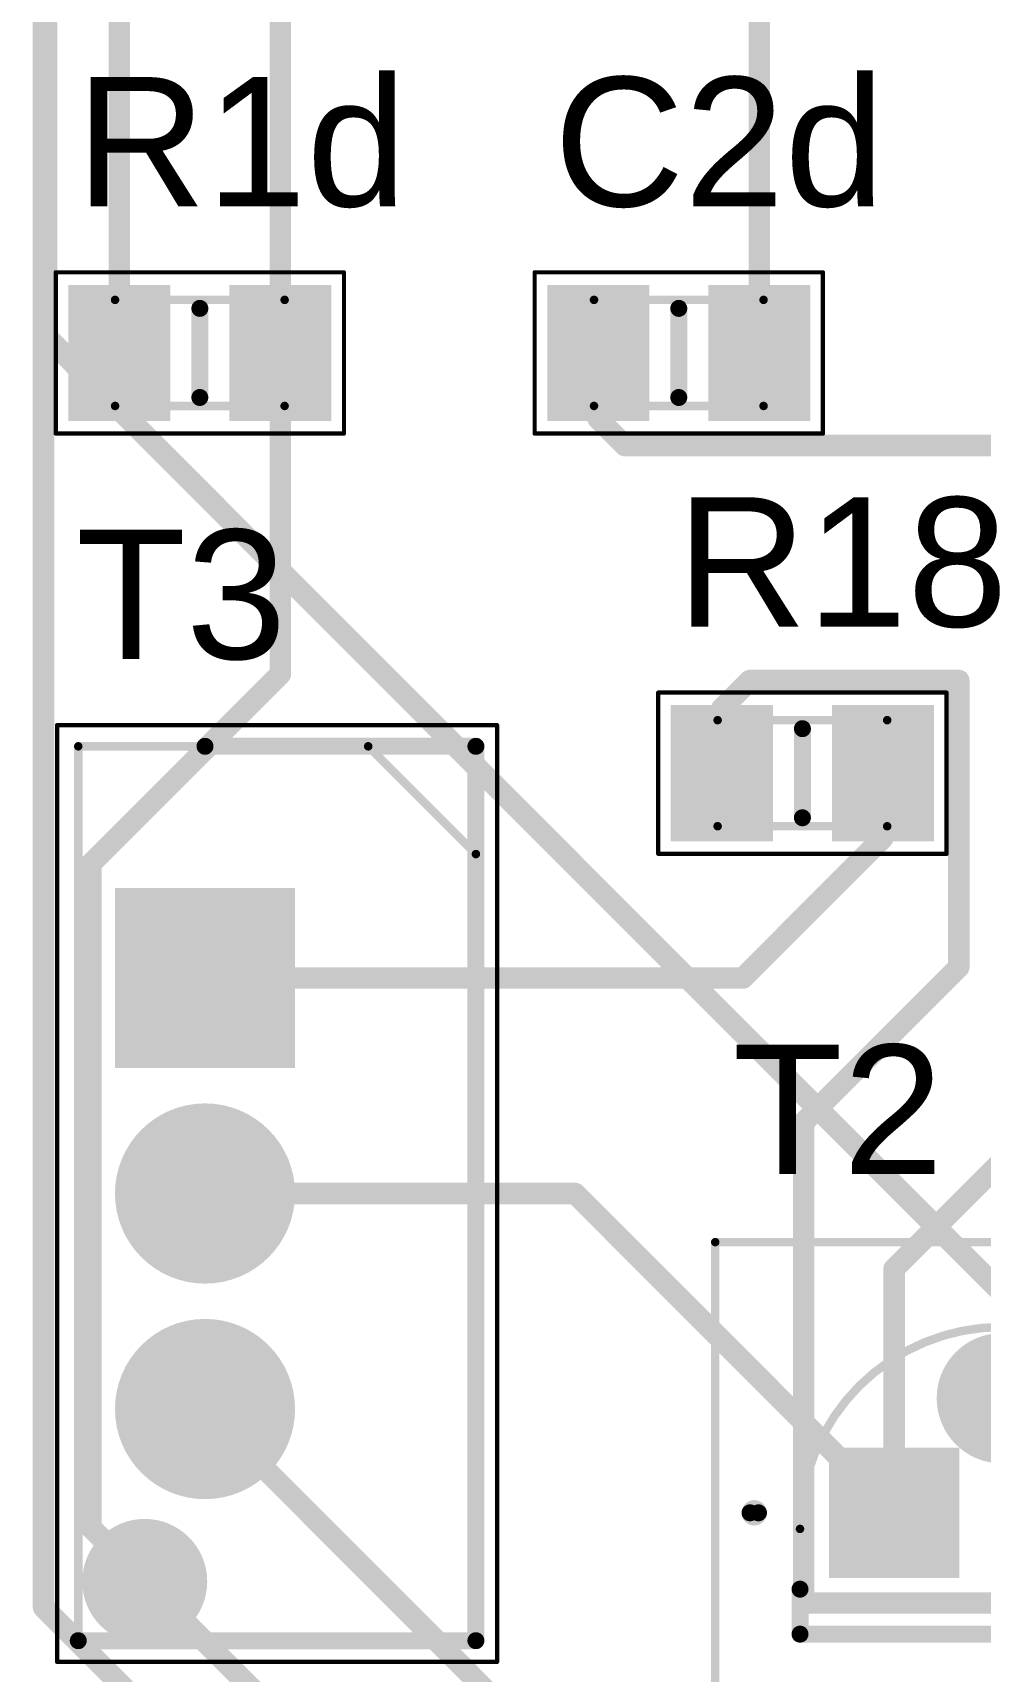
# Model space of a CAD drawing. Header units: millimetres. Extents: x 0.4 to 91.7, y 1.2 to 85.6.
# Drawn here: x 2.16 to 13.33, y 31.84 to 51.14 of the extents above; entities that cross this region are included whole.
import ezdxf

# ---------------------------------------------------------------- set-up
doc = ezdxf.new("R2010")
doc.units = ezdxf.units.MM
for name, color, linetype in [('BottomLayer', 5, 'Continuous'), ('BottomSolder', 6, 'Continuous'), ('Mechanical13', 56, 'Continuous'), ('Mechanical15', 56, 'Continuous'), ('MultiLayer', 9, 'Continuous'), ('PadHoleLayer', 156, 'Continuous'), ('TopLayer', 1, 'Continuous'), ('TopOverlay', 2, 'Continuous'), ('TopPaste', 8, 'Continuous'), ('TopSolder', 216, 'Continuous'), ('ViaHoleLayer', 16, 'Continuous')]:
    doc.layers.add(name, color=color, linetype=linetype)
doc.styles.add('Arial', font='arial.ttf', dxfattribs={"height": 0.2})

# ---------------------------------------------------------------- blocks, each defined once
blk = doc.blocks.new('T3_P________55V_17A_0_1__3')
at = {"layer": 'BottomLayer'}
blk.add_hatch(color=5, dxfattribs=at).paths.add_polyline_path([(-0.96, 0.96), (0.96, 0.96), (0.96, -0.96), (-0.96, -0.96)])
h = blk.add_hatch(color=5, dxfattribs=at)
edge = h.paths.add_edge_path()
edge.add_arc((2.54, 0), 0.96, 0, 360)
h = blk.add_hatch(color=5, dxfattribs=at)
edge = h.paths.add_edge_path()
edge.add_arc((5.08, 0), 0.96, 0, 360)
at = {"layer": 'BottomSolder'}
blk.add_hatch(color=6, dxfattribs=at).paths.add_polyline_path([(-1.062, 1.062), (1.062, 1.062), (1.062, -1.062), (-1.062, -1.062)])
h = blk.add_hatch(color=6, dxfattribs=at)
edge = h.paths.add_edge_path()
edge.add_arc((2.54, 0), 1.062, 0, 360)
h = blk.add_hatch(color=6, dxfattribs=at)
edge = h.paths.add_edge_path()
edge.add_arc((5.08, 0), 1.062, 0, 360)
at = {"layer": 'MultiLayer'}
blk.add_hatch(color=9, dxfattribs=at).paths.add_polyline_path([(-0.96, 0.96), (0.96, 0.96), (0.96, -0.96), (-0.96, -0.96)])
h = blk.add_hatch(color=9, dxfattribs=at)
edge = h.paths.add_edge_path()
edge.add_arc((2.54, 0), 0.96, 0, 360)
h = blk.add_hatch(color=9, dxfattribs=at)
edge = h.paths.add_edge_path()
edge.add_arc((5.08, 0), 0.96, 0, 360)
at = {"layer": 'PadHoleLayer'}
h = blk.add_hatch(color=156, dxfattribs=at)
edge = h.paths.add_edge_path()
edge.add_arc((0, 0), 0.64, 0, 360)
h = blk.add_hatch(color=156, dxfattribs=at)
edge = h.paths.add_edge_path()
edge.add_arc((2.54, 0), 0.64, 0, 360)
h = blk.add_hatch(color=156, dxfattribs=at)
edge = h.paths.add_edge_path()
edge.add_arc((5.08, 0), 0.64, 0, 360)
at = {"layer": 'TopLayer'}
blk.add_hatch(color=1, dxfattribs=at).paths.add_polyline_path([(-0.96, 0.96), (0.96, 0.96), (0.96, -0.96), (-0.96, -0.96)])
h = blk.add_hatch(color=1, dxfattribs=at)
edge = h.paths.add_edge_path()
edge.add_arc((2.54, 0), 0.96, 0, 360)
h = blk.add_hatch(color=1, dxfattribs=at)
edge = h.paths.add_edge_path()
edge.add_arc((5.08, 0), 0.96, 0, 360)
at = {"layer": 'TopSolder'}
blk.add_hatch(color=216, dxfattribs=at).paths.add_polyline_path([(-1.062, 1.062), (1.062, 1.062), (1.062, -1.062), (-1.062, -1.062)])
h = blk.add_hatch(color=216, dxfattribs=at)
edge = h.paths.add_edge_path()
edge.add_arc((2.54, 0), 1.062, 0, 360)
h = blk.add_hatch(color=216, dxfattribs=at)
edge = h.paths.add_edge_path()
edge.add_arc((5.08, 0), 1.062, 0, 360)
at = {"layer": 'Mechanical13', "const_width": 0.1}
for points in [[(7.81, 3.195), (-2.73, 3.195)], [(-2.73, -1.495), (-2.73, 3.195)], [(-2.73, 1.925), (-1.46, 3.195)], [(7.81, -1.495), (7.81, 3.195)], [(7.81, -1.495), (-2.73, -1.495)]]:
    blk.add_lwpolyline(points, dxfattribs=at)
at = {"layer": 'Mechanical13', "const_width": 0.05}
for points in [[(-2.755, 3.195, 1), (-2.705, 3.195, 1)], [(-2.755, 3.195, 1), (-2.705, 3.195, 1)], [(-1.485, 3.195, 1), (-1.435, 3.195, 1)], [(7.785, 3.195, 1), (7.835, 3.195, 1)], [(7.785, 3.195, 1), (7.835, 3.195, 1)], [(-2.755, 1.925, 1), (-2.705, 1.925, 1)], [(-2.755, -1.495, 1), (-2.705, -1.495, 1)], [(-2.755, -1.495, 1), (-2.705, -1.495, 1)], [(7.785, -1.495, 1), (7.835, -1.495, 1)], [(7.785, -1.495, 1), (7.835, -1.495, 1)]]:
    blk.add_lwpolyline(points, format="xyb", close=True, dxfattribs=at)
at = {"layer": 'Mechanical15', "const_width": 0.05}
for points in [[(8.06, 3.445), (-2.98, 3.445)], [(-2.98, -1.745), (-2.98, 3.445)], [(8.06, -1.745), (8.06, 3.445)], [(8.06, -1.745), (-2.98, -1.745)]]:
    blk.add_lwpolyline(points, dxfattribs=at)
at = {"layer": 'Mechanical15', "const_width": 0.025}
for points in [[(-2.992, 3.445, 1), (-2.967, 3.445, 1)], [(-2.992, 3.445, 1), (-2.967, 3.445, 1)], [(8.047, 3.445, 1), (8.072, 3.445, 1)], [(8.047, 3.445, 1), (8.072, 3.445, 1)], [(-2.992, -1.745, 1), (-2.967, -1.745, 1)], [(-2.992, -1.745, 1), (-2.967, -1.745, 1)], [(8.047, -1.745, 1), (8.072, -1.745, 1)], [(8.047, -1.745, 1), (8.072, -1.745, 1)]]:
    blk.add_lwpolyline(points, format="xyb", close=True, dxfattribs=at)
at = {"layer": 'TopOverlay', "const_width": 0.2}
for points in [[(7.81, 3.195), (-2.73, 3.195)], [(-2.73, 0), (-2.73, 3.195)], [(7.81, -1.495), (7.81, 3.195)]]:
    blk.add_lwpolyline(points, dxfattribs=at)
at = {"layer": 'TopOverlay', "const_width": 0.1}
for points in [[(-2.78, 3.195, 1), (-2.68, 3.195, 1)], [(-2.78, 3.195, 1), (-2.68, 3.195, 1)], [(7.76, 3.195, 1), (7.86, 3.195, 1)], [(7.76, 3.195, 1), (7.86, 3.195, 1)], [(-2.78, 0, 1), (-2.68, 0, 1)], [(7.76, -1.495, 1), (7.86, -1.495, 1)]]:
    blk.add_lwpolyline(points, format="xyb", close=True, dxfattribs=at)
blk = doc.blocks.new('T1_2_4_BC547C_45V_100_A_4')
at = {"layer": 'BottomLayer'}
h = blk.add_hatch(color=5, dxfattribs=at)
edge = h.paths.add_edge_path()
edge.add_arc((1.27, 1.35), 0.666, 0, 360)
blk.add_hatch(color=5, dxfattribs=at).paths.add_polyline_path([(-0.666, 0.666), (0.667, 0.666), (0.667, -0.667), (-0.666, -0.667)])
h = blk.add_hatch(color=5, dxfattribs=at)
edge = h.paths.add_edge_path()
edge.add_arc((2.54, 0), 0.666, 0, 360)
at = {"layer": 'BottomSolder'}
h = blk.add_hatch(color=6, dxfattribs=at)
edge = h.paths.add_edge_path()
edge.add_arc((1.27, 1.35), 0.768, 0, 360)
blk.add_hatch(color=6, dxfattribs=at).paths.add_polyline_path([(-0.768, 0.768), (0.768, 0.768), (0.768, -0.768), (-0.768, -0.768)])
h = blk.add_hatch(color=6, dxfattribs=at)
edge = h.paths.add_edge_path()
edge.add_arc((2.54, 0), 0.768, 0, 360)
at = {"layer": 'MultiLayer'}
h = blk.add_hatch(color=9, dxfattribs=at)
edge = h.paths.add_edge_path()
edge.add_arc((1.27, 1.35), 0.666, 0, 360)
blk.add_hatch(color=9, dxfattribs=at).paths.add_polyline_path([(-0.666, 0.666), (0.667, 0.666), (0.667, -0.667), (-0.666, -0.667)])
h = blk.add_hatch(color=9, dxfattribs=at)
edge = h.paths.add_edge_path()
edge.add_arc((2.54, 0), 0.666, 0, 360)
at = {"layer": 'PadHoleLayer'}
h = blk.add_hatch(color=156, dxfattribs=at)
edge = h.paths.add_edge_path()
edge.add_arc((1.27, 1.35), 0.41, 0, 360)
h = blk.add_hatch(color=156, dxfattribs=at)
edge = h.paths.add_edge_path()
edge.add_arc((0, 0), 0.41, 0, 360)
h = blk.add_hatch(color=156, dxfattribs=at)
edge = h.paths.add_edge_path()
edge.add_arc((2.54, 0), 0.41, 0, 360)
at = {"layer": 'TopLayer'}
h = blk.add_hatch(color=1, dxfattribs=at)
edge = h.paths.add_edge_path()
edge.add_arc((1.27, 1.35), 0.666, 0, 360)
blk.add_hatch(color=1, dxfattribs=at).paths.add_polyline_path([(-0.666, 0.666), (0.667, 0.666), (0.667, -0.667), (-0.666, -0.667)])
h = blk.add_hatch(color=1, dxfattribs=at)
edge = h.paths.add_edge_path()
edge.add_arc((2.54, 0), 0.666, 0, 360)
at = {"layer": 'TopSolder'}
h = blk.add_hatch(color=216, dxfattribs=at)
edge = h.paths.add_edge_path()
edge.add_arc((1.27, 1.35), 0.768, 0, 360)
blk.add_hatch(color=216, dxfattribs=at).paths.add_polyline_path([(-0.768, 0.768), (0.768, 0.768), (0.768, -0.768), (-0.768, -0.768)])
h = blk.add_hatch(color=216, dxfattribs=at)
edge = h.paths.add_edge_path()
edge.add_arc((2.54, 0), 0.768, 0, 360)
at = {"layer": 'Mechanical13', "const_width": 0.1}
blk.add_lwpolyline([(-1.11, -0.19, -1), (3.65, -0.19)], format="xyb", dxfattribs=at)
for points in [[(-1.11, -1.43), (-1.11, -0.19)], [(3.65, -1.43), (3.65, -0.19)], [(-1.11, -1.43), (1.27, -1.43)], [(1.27, -1.43), (3.65, -1.43)]]:
    blk.add_lwpolyline(points, dxfattribs=at)
at = {"layer": 'Mechanical13', "const_width": 0.05}
for points in [[(-1.135, -0.19, 1), (-1.085, -0.19, 1)], [(-1.135, -0.19, 1), (-1.085, -0.19, 1)], [(3.625, -0.19, 1), (3.675, -0.19, 1)], [(3.625, -0.19, 1), (3.675, -0.19, 1)], [(-1.135, -1.43, 1), (-1.085, -1.43, 1)], [(-1.135, -1.43, 1), (-1.085, -1.43, 1)], [(1.245, -1.43, 1), (1.295, -1.43, 1)], [(1.245, -1.43, 1), (1.295, -1.43, 1)], [(3.625, -1.43, 1), (3.675, -1.43, 1)], [(3.625, -1.43, 1), (3.675, -1.43, 1)]]:
    blk.add_lwpolyline(points, format="xyb", close=True, dxfattribs=at)
at = {"layer": 'Mechanical15', "const_width": 0.1}
for points in [[(-2.11, 3.19), (4.65, 3.19)], [(-2.11, -2.43), (-2.11, 3.19)], [(4.65, -2.43), (4.65, 3.19)], [(-2.11, -2.43), (4.65, -2.43)]]:
    blk.add_lwpolyline(points, dxfattribs=at)
at = {"layer": 'Mechanical15', "const_width": 0.05}
for points in [[(-2.135, 3.19, 1), (-2.085, 3.19, 1)], [(-2.135, 3.19, 1), (-2.085, 3.19, 1)], [(4.625, 3.19, 1), (4.675, 3.19, 1)], [(4.625, 3.19, 1), (4.675, 3.19, 1)], [(-2.135, -2.43, 1), (-2.085, -2.43, 1)], [(-2.135, -2.43, 1), (-2.085, -2.43, 1)], [(4.625, -2.43, 1), (4.675, -2.43, 1)], [(4.625, -2.43, 1), (4.675, -2.43, 1)]]:
    blk.add_lwpolyline(points, format="xyb", close=True, dxfattribs=at)
at = {"layer": 'TopOverlay', "const_width": 0.2}
for points in [[(-1.7, 0, -1), (-1.6, 0)], [(-1.6, 0, -1), (-1.7, 0)], [(-1.6, 0, -1), (-1.7, 0)]]:
    blk.add_lwpolyline(points, format="xyb", dxfattribs=at)
at = {"layer": 'TopOverlay', "const_width": 0.1}
for points in [[(-1.75, 0, 1), (-1.65, 0, 1)], [(-1.75, 0, 1), (-1.65, 0, 1)], [(-1.75, 0, 1), (-1.65, 0, 1)], [(-1.65, 0, 1), (-1.55, 0, 1)], [(-1.65, 0, 1), (-1.55, 0, 1)], [(-1.65, 0, 1), (-1.55, 0, 1)], [(-1.16, -0.9, 1), (-1.06, -0.9, 1)], [(3.6, -0.9, 1), (3.7, -0.9, 1)], [(-1.16, -1.43, 1), (-1.06, -1.43, 1)], [(-1.16, -1.43, 1), (-1.06, -1.43, 1)], [(3.6, -1.43, 1), (3.7, -1.43, 1)], [(3.6, -1.43, 1), (3.7, -1.43, 1)]]:
    blk.add_lwpolyline(points, format="xyb", close=True, dxfattribs=at)
at = {"layer": 'TopOverlay', "const_width": 0.2}
for points in [[(-1.11, -1.43), (-1.11, -0.9)], [(3.65, -1.43), (3.65, -0.9)], [(-1.11, -1.43), (3.65, -1.43)]]:
    blk.add_lwpolyline(points, dxfattribs=at)
blk = doc.blocks.new('0805_12')
at = {"layer": 'TopLayer'}
for points in [[(-1.45, -0.7), (-1.45, 0.7), (-0.45, 0.7), (-0.45, -0.7)], [(0.45, -0.7), (0.45, 0.7), (1.45, 0.7), (1.45, -0.7)]]:
    blk.add_hatch(color=1, dxfattribs=at).paths.add_polyline_path(points)
at = {"layer": 'TopPaste'}
for points in [[(-1.45, -0.7), (-1.45, 0.7), (-0.45, 0.7), (-0.45, -0.7)], [(0.45, -0.7), (0.45, 0.7), (1.45, 0.7), (1.45, -0.7)]]:
    blk.add_hatch(color=8, dxfattribs=at).paths.add_polyline_path(points)
at = {"layer": 'TopSolder'}
for points in [[(-1.552, -0.802), (-1.552, 0.802), (-0.348, 0.802), (-0.348, -0.802)], [(0.348, -0.802), (0.348, 0.802), (1.552, 0.802), (1.552, -0.802)]]:
    blk.add_hatch(color=216, dxfattribs=at).paths.add_polyline_path(points)
at = {"layer": 'Mechanical13', "const_width": 0.1}
for points in [[(-1, 0.625), (1, 0.625)], [(-1, -0.625), (-1, 0.625)], [(1, -0.625), (1, 0.625)], [(-1, -0.625), (1, -0.625)]]:
    blk.add_lwpolyline(points, dxfattribs=at)
at = {"layer": 'Mechanical13', "const_width": 0.05}
for points in [[(-1.025, 0.625, 1), (-0.975, 0.625, 1)], [(-1.025, 0.625, 1), (-0.975, 0.625, 1)], [(0.975, 0.625, 1), (1.025, 0.625, 1)], [(0.975, 0.625, 1), (1.025, 0.625, 1)], [(-1.025, -0.625, 1), (-0.975, -0.625, 1)], [(-1.025, -0.625, 1), (-0.975, -0.625, 1)], [(0.975, -0.625, 1), (1.025, -0.625, 1)], [(0.975, -0.625, 1), (1.025, -0.625, 1)]]:
    blk.add_lwpolyline(points, format="xyb", close=True, dxfattribs=at)
at = {"layer": 'Mechanical15', "const_width": 0.05}
for points in [[(-1.7, 0.95), (1.7, 0.95)], [(-1.7, -0.95), (-1.7, 0.95)], [(1.7, -0.95), (1.7, 0.95)], [(-1.7, -0.95), (1.7, -0.95)]]:
    blk.add_lwpolyline(points, dxfattribs=at)
at = {"layer": 'Mechanical15', "const_width": 0.025}
for points in [[(-1.713, 0.95, 1), (-1.688, 0.95, 1)], [(-1.713, 0.95, 1), (-1.688, 0.95, 1)], [(1.688, 0.95, 1), (1.713, 0.95, 1)], [(1.688, 0.95, 1), (1.713, 0.95, 1)], [(-1.713, -0.95, 1), (-1.688, -0.95, 1)], [(-1.713, -0.95, 1), (-1.688, -0.95, 1)], [(1.688, -0.95, 1), (1.713, -0.95, 1)], [(1.688, -0.95, 1), (1.713, -0.95, 1)]]:
    blk.add_lwpolyline(points, format="xyb", close=True, dxfattribs=at)
at = {"layer": 'TopOverlay', "const_width": 0.2}
blk.add_lwpolyline([(0, -0.525), (0, 0.525)], dxfattribs=at)
at = {"layer": 'TopOverlay', "const_width": 0.1}
for points in [[(-0.05, 0.525, 1), (0.05, 0.525, 1)], [(-0.05, -0.525, 1), (0.05, -0.525, 1)]]:
    blk.add_lwpolyline(points, format="xyb", close=True, dxfattribs=at)
blk = doc.blocks.new('0805_32')
at = {"layer": 'TopLayer'}
for points in [[(-1.45, -0.7), (-1.45, 0.7), (-0.45, 0.7), (-0.45, -0.7)], [(0.45, -0.7), (0.45, 0.7), (1.45, 0.7), (1.45, -0.7)]]:
    blk.add_hatch(color=1, dxfattribs=at).paths.add_polyline_path(points)
at = {"layer": 'TopPaste'}
for points in [[(-1.45, -0.7), (-1.45, 0.7), (-0.45, 0.7), (-0.45, -0.7)], [(0.45, -0.7), (0.45, 0.7), (1.45, 0.7), (1.45, -0.7)]]:
    blk.add_hatch(color=8, dxfattribs=at).paths.add_polyline_path(points)
at = {"layer": 'TopSolder'}
for points in [[(-1.552, -0.802), (-1.552, 0.802), (-0.348, 0.802), (-0.348, -0.802)], [(0.348, -0.802), (0.348, 0.802), (1.552, 0.802), (1.552, -0.802)]]:
    blk.add_hatch(color=216, dxfattribs=at).paths.add_polyline_path(points)
at = {"layer": 'Mechanical13', "const_width": 0.1}
for points in [[(1, 0.625), (-1, 0.625)], [(-1, 0.625), (-1, -0.625)], [(1, 0.625), (1, -0.625)], [(1, -0.625), (-1, -0.625)]]:
    blk.add_lwpolyline(points, dxfattribs=at)
at = {"layer": 'Mechanical13', "const_width": 0.05}
for points in [[(-1.025, 0.625, 1), (-0.975, 0.625, 1)], [(-1.025, 0.625, 1), (-0.975, 0.625, 1)], [(0.975, 0.625, 1), (1.025, 0.625, 1)], [(0.975, 0.625, 1), (1.025, 0.625, 1)], [(-1.025, -0.625, 1), (-0.975, -0.625, 1)], [(-1.025, -0.625, 1), (-0.975, -0.625, 1)], [(0.975, -0.625, 1), (1.025, -0.625, 1)], [(0.975, -0.625, 1), (1.025, -0.625, 1)]]:
    blk.add_lwpolyline(points, format="xyb", close=True, dxfattribs=at)
at = {"layer": 'Mechanical15', "const_width": 0.05}
for points in [[(1.7, 0.95), (-1.7, 0.95)], [(-1.7, 0.95), (-1.7, -0.95)], [(1.7, 0.95), (1.7, -0.95)], [(1.7, -0.95), (-1.7, -0.95)]]:
    blk.add_lwpolyline(points, dxfattribs=at)
at = {"layer": 'Mechanical15', "const_width": 0.025}
for points in [[(-1.712, 0.95, 1), (-1.687, 0.95, 1)], [(-1.712, 0.95, 1), (-1.687, 0.95, 1)], [(1.688, 0.95, 1), (1.713, 0.95, 1)], [(1.688, 0.95, 1), (1.713, 0.95, 1)], [(-1.712, -0.95, 1), (-1.687, -0.95, 1)], [(-1.712, -0.95, 1), (-1.687, -0.95, 1)], [(1.688, -0.95, 1), (1.713, -0.95, 1)], [(1.688, -0.95, 1), (1.713, -0.95, 1)]]:
    blk.add_lwpolyline(points, format="xyb", close=True, dxfattribs=at)
at = {"layer": 'TopOverlay', "const_width": 0.2}
blk.add_lwpolyline([(0, 0.525), (0, -0.525)], dxfattribs=at)
at = {"layer": 'TopOverlay', "const_width": 0.1}
for points in [[(-0.05, 0.525, 1), (0.05, 0.525, 1)], [(-0.05, -0.525, 1), (0.05, -0.525, 1)]]:
    blk.add_lwpolyline(points, format="xyb", close=True, dxfattribs=at)
blk = doc.blocks.new('0805_69')
at = {"layer": 'TopLayer'}
for points in [[(-1.45, -0.7), (-1.45, 0.7), (-0.45, 0.7), (-0.45, -0.7)], [(0.45, -0.7), (0.45, 0.7), (1.45, 0.7), (1.45, -0.7)]]:
    blk.add_hatch(color=1, dxfattribs=at).paths.add_polyline_path(points)
at = {"layer": 'TopPaste'}
for points in [[(-1.45, -0.7), (-1.45, 0.7), (-0.45, 0.7), (-0.45, -0.7)], [(0.45, -0.7), (0.45, 0.7), (1.45, 0.7), (1.45, -0.7)]]:
    blk.add_hatch(color=8, dxfattribs=at).paths.add_polyline_path(points)
at = {"layer": 'TopSolder'}
for points in [[(-1.552, -0.802), (-1.552, 0.802), (-0.348, 0.802), (-0.348, -0.802)], [(0.348, -0.802), (0.348, 0.802), (1.552, 0.802), (1.552, -0.802)]]:
    blk.add_hatch(color=216, dxfattribs=at).paths.add_polyline_path(points)
at = {"layer": 'Mechanical13', "const_width": 0.1}
for points in [[(1, 0.625), (-1, 0.625)], [(-1, 0.625), (-1, -0.625)], [(1, 0.625), (1, -0.625)], [(1, -0.625), (-1, -0.625)]]:
    blk.add_lwpolyline(points, dxfattribs=at)
at = {"layer": 'Mechanical13', "const_width": 0.05}
for points in [[(-1.025, 0.625, 1), (-0.975, 0.625, 1)], [(-1.025, 0.625, 1), (-0.975, 0.625, 1)], [(0.975, 0.625, 1), (1.025, 0.625, 1)], [(0.975, 0.625, 1), (1.025, 0.625, 1)], [(-1.025, -0.625, 1), (-0.975, -0.625, 1)], [(-1.025, -0.625, 1), (-0.975, -0.625, 1)], [(0.975, -0.625, 1), (1.025, -0.625, 1)], [(0.975, -0.625, 1), (1.025, -0.625, 1)]]:
    blk.add_lwpolyline(points, format="xyb", close=True, dxfattribs=at)
at = {"layer": 'Mechanical15', "const_width": 0.05}
for points in [[(1.7, 0.95), (-1.7, 0.95)], [(-1.7, 0.95), (-1.7, -0.95)], [(1.7, 0.95), (1.7, -0.95)], [(1.7, -0.95), (-1.7, -0.95)]]:
    blk.add_lwpolyline(points, dxfattribs=at)
at = {"layer": 'Mechanical15', "const_width": 0.025}
for points in [[(-1.713, 0.95, 1), (-1.688, 0.95, 1)], [(-1.713, 0.95, 1), (-1.688, 0.95, 1)], [(1.688, 0.95, 1), (1.713, 0.95, 1)], [(1.688, 0.95, 1), (1.713, 0.95, 1)], [(-1.713, -0.95, 1), (-1.688, -0.95, 1)], [(-1.713, -0.95, 1), (-1.688, -0.95, 1)], [(1.688, -0.95, 1), (1.713, -0.95, 1)], [(1.688, -0.95, 1), (1.713, -0.95, 1)]]:
    blk.add_lwpolyline(points, format="xyb", close=True, dxfattribs=at)
at = {"layer": 'TopOverlay', "const_width": 0.2}
blk.add_lwpolyline([(0, 0.525), (0, -0.525)], dxfattribs=at)
at = {"layer": 'TopOverlay', "const_width": 0.1}
for points in [[(-0.05, 0.525, 1), (0.05, 0.525, 1)], [(-0.05, -0.525, 1), (0.05, -0.525, 1)]]:
    blk.add_lwpolyline(points, format="xyb", close=True, dxfattribs=at)

msp = doc.modelspace()

# ---------------------------------------------------------------- hatches: boundary and pattern name
at = {"layer": 'BottomLayer'}
h = msp.add_hatch(color=5, dxfattribs=at)
edge = h.paths.add_edge_path()
edge.add_arc((3.48, 32.893), 0.635, 0, 360)
at = {"layer": 'BottomSolder'}
h = msp.add_hatch(color=6, dxfattribs=at)
edge = h.paths.add_edge_path()
edge.add_arc((3.48, 32.893), 0.737, 0, 360)
at = {"layer": 'TopLayer'}
h = msp.add_hatch(color=1, dxfattribs=at)
edge = h.paths.add_edge_path()
edge.add_arc((3.48, 32.893), 0.635, 0, 360)
at = {"layer": 'TopSolder'}
h = msp.add_hatch(color=216, dxfattribs=at)
edge = h.paths.add_edge_path()
edge.add_arc((3.48, 32.893), 0.737, 0, 360)
at = {"layer": 'ViaHoleLayer'}
h = msp.add_hatch(color=16, dxfattribs=at)
edge = h.paths.add_edge_path()
edge.add_arc((3.48, 32.893), 0.356, 0, 360)

# ---------------------------------------------------------------- linework, layer by layer
at = {"layer": 'BottomLayer', "const_width": 0.254}
for points in [[(2.322, 47.563), (2.322, 77.76)], [(2.322, 47.563), (13.804, 36.08)], [(4.191, 37.465), (8.556, 37.465)], [(8.556, 37.465), (12.319, 33.702)], [(4.191, 34.925), (10.668, 28.448)], [(3.48, 32.893), (8.89, 27.483)]]:
    msp.add_lwpolyline(points, dxfattribs=at)
at = {"layer": 'BottomLayer', "const_width": 0.127}
for points in [[(2.258, 47.563, 1), (2.385, 47.563, 1)], [(2.258, 47.563, 1), (2.385, 47.563, 1)], [(4.127, 37.465, 1), (4.254, 37.465, 1)], [(8.492, 37.465, 1), (8.619, 37.465, 1)], [(8.492, 37.465, 1), (8.619, 37.465, 1)], [(4.127, 34.925, 1), (4.254, 34.925, 1)], [(12.255, 33.702, 1), (12.382, 33.702, 1)], [(3.416, 32.893, 1), (3.543, 32.893, 1)]]:
    msp.add_lwpolyline(points, format="xyb", close=True, dxfattribs=at)
at = {"layer": 'TopLayer', "const_width": 0.254}
for points in [[(2.286, 32.588), (2.286, 59.678)], [(10.729, 47.371), (10.729, 56.099)], [(5.08, 47.371), (5.08, 55.384)], [(3.18, 47.371), (3.18, 53.742)], [(5.08, 43.586), (5.08, 47.371)], [(8.829, 46.594), (8.829, 47.371)], [(8.829, 46.594), (9.144, 46.279)], [(9.144, 46.279), (15.545, 46.279)], [(2.845, 41.351), (5.08, 43.586)], [(10.287, 43.18), (10.617, 43.51)], [(10.617, 43.51), (13.081, 43.51)], [(13.081, 40.132), (13.081, 43.51)], [(10.287, 42.418), (10.287, 43.18)], [(12.187, 41.656), (12.187, 42.418)], [(10.536, 40.005), (12.187, 41.656)], [(2.845, 33.528), (2.845, 41.351)], [(11.252, 38.303), (13.081, 40.132)], [(4.191, 40.005), (10.536, 40.005)], [(11.252, 32.639), (11.252, 38.303)], [(12.319, 36.576), (13.97, 38.227)], [(12.319, 33.702), (12.319, 36.576)], [(2.845, 33.528), (3.48, 32.893)], [(2.286, 32.588), (3.251, 31.623)], [(11.252, 32.639), (13.796, 32.639)]]:
    msp.add_lwpolyline(points, dxfattribs=at)
at = {"layer": 'TopLayer', "const_width": 0.127}
for points in [[(3.116, 47.371, 1), (3.243, 47.371, 1)], [(5.016, 47.371, 1), (5.143, 47.371, 1)], [(5.016, 47.371, 1), (5.143, 47.371, 1)], [(8.765, 47.371, 1), (8.892, 47.371, 1)], [(10.665, 47.371, 1), (10.792, 47.371, 1)], [(8.765, 46.594, 1), (8.892, 46.594, 1)], [(8.765, 46.594, 1), (8.892, 46.594, 1)], [(9.08, 46.279, 1), (9.207, 46.279, 1)], [(9.08, 46.279, 1), (9.207, 46.279, 1)], [(5.016, 43.586, 1), (5.143, 43.586, 1)], [(5.016, 43.586, 1), (5.143, 43.586, 1)], [(10.553, 43.51, 1), (10.68, 43.51, 1)], [(10.553, 43.51, 1), (10.68, 43.51, 1)], [(13.018, 43.51, 1), (13.145, 43.51, 1)], [(13.018, 43.51, 1), (13.145, 43.51, 1)], [(10.223, 43.18, 1), (10.35, 43.18, 1)], [(10.223, 43.18, 1), (10.35, 43.18, 1)], [(10.223, 42.418, 1), (10.35, 42.418, 1)], [(12.123, 42.418, 1), (12.25, 42.418, 1)], [(12.123, 41.656, 1), (12.25, 41.656, 1)], [(12.123, 41.656, 1), (12.25, 41.656, 1)], [(2.781, 41.351, 1), (2.908, 41.351, 1)], [(2.781, 41.351, 1), (2.908, 41.351, 1)], [(13.018, 40.132, 1), (13.145, 40.132, 1)], [(13.018, 40.132, 1), (13.145, 40.132, 1)], [(4.127, 40.005, 1), (4.254, 40.005, 1)], [(10.472, 40.005, 1), (10.599, 40.005, 1)], [(10.472, 40.005, 1), (10.599, 40.005, 1)], [(11.189, 38.303, 1), (11.316, 38.303, 1)], [(11.189, 38.303, 1), (11.316, 38.303, 1)], [(12.255, 36.576, 1), (12.382, 36.576, 1)], [(12.255, 36.576, 1), (12.382, 36.576, 1)], [(12.255, 33.702, 1), (12.382, 33.702, 1)], [(2.781, 33.528, 1), (2.908, 33.528, 1)], [(2.781, 33.528, 1), (2.908, 33.528, 1)], [(3.416, 32.893, 1), (3.543, 32.893, 1)], [(2.223, 32.588, 1), (2.349, 32.588, 1)], [(2.223, 32.588, 1), (2.349, 32.588, 1)], [(11.189, 32.639, 1), (11.316, 32.639, 1)], [(11.189, 32.639, 1), (11.316, 32.639, 1)]]:
    msp.add_lwpolyline(points, format="xyb", close=True, dxfattribs=at)

# ---------------------------------------------------------------- block references
for name, p, rotation in [('0805_32', (4.13, 47.371), 180), ('0805_69', (9.779, 47.371), 180), ('T3_P________55V_17A_0_1__3', (4.191, 40.005), 270)]:
    msp.add_blockref(name, p, dxfattribs=dict(rotation=rotation))
for name, p in [('0805_12', (11.237, 42.418)), ('T1_2_4_BC547C_45V_100_A_4', (12.319, 33.702))]:
    msp.add_blockref(name, p)

# ---------------------------------------------------------------- texts
at = {"layer": 'TopOverlay', "style": 'Arial'}
for s, p in [('R1d', (2.667, 49.098)), ('C2d', (8.305, 49.098)), ('R18', (9.753, 44.145)), ('T3', (2.667, 43.764)), ('T2', (10.414, 37.694))]:
    msp.add_text(s, height=1.524, dxfattribs=at).set_placement(p)

doc.saveas('drawing.dxf')
